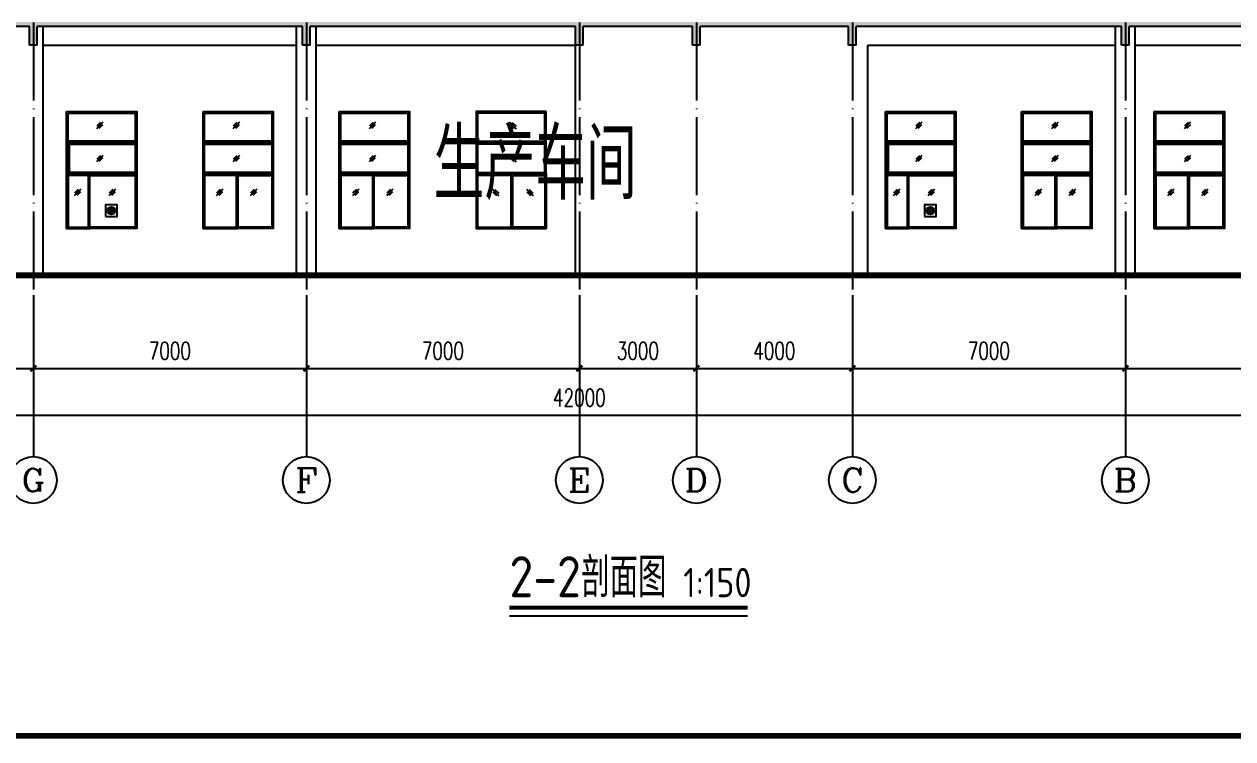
# Model space of a CAD drawing. Extents: x -4747 to 1060961, y -766984 to 396631.
# Drawn here: x 542987 to 573979, y -331389 to -313070 of the extents above; entities that cross this region are included whole.
import ezdxf
from ezdxf.enums import TextEntityAlignment as Align

# ---------------------------------------------------------------- set-up
doc = ezdxf.new("R2010")
doc.units = 0
doc.header["$LTSCALE"] = 1000
doc.header["$MEASUREMENT"] = 0
doc.linetypes.add('DOTE', pattern=[2.42, 2, -0.2, 0.02, -0.2])
doc.layers.get('0').update_dxf_attribs({"linetype": 'CONTINUOUS'})
doc.layers.get('DEFPOINTS').update_dxf_attribs({"linetype": 'CONTINUOUS'})
for name, color, linetype in [('AXIS', 3, 'CONTINUOUS'), ('AXIS_TEXT', 7, 'CONTINUOUS'), ('DIM_SYMB', 3, 'CONTINUOUS'), ('DOTE', 1, 'DOTE'), ('PUB_TEXT', 7, 'CONTINUOUS'), ('PUB_TITLE', 4, 'CONTINUOUS'), ('WALL', 6, 'CONTINUOUS'), ('剖面填充', 147, 'CONTINUOUS'), ('屋面', 4, 'CONTINUOUS'), ('投影', 8, 'CONTINUOUS')]:
    doc.layers.add(name, color=color, linetype=linetype)
doc.styles.add('_TCH_AXIS', font='COMPLEX', dxfattribs={"bigfont": 'GBCBIG'})
doc.styles.add('DIM_FONT', font='SIMPLEX', dxfattribs={"width": 0.7, "bigfont": 'GBCBIG'})
doc.styles.get("Standard").update_dxf_attribs({"font": 'gbenor.shx', "bigfont": 'gbcbig.shx'})
doc.dimstyles.new('DIMN150', dxfattribs={"dimscale": 1.5, "dimtxt": 300, "dimasz": 100, "dimexe": 250, "dimexo": 300, "dimgap": 150, "dimtad": 1, "dimdec": 0, "dimzin": 0, "dimtxsty": 'DIM_FONT', "dimblk": 'ARCHTICK', "dimcen": 0.09, "dimclrt": 7, "dimazin": 3, "dimtfac": 1, "dimtdec": 0, "dimtix": 1, "dimtmove": 0, "dimatfit": 3, "dimtolj": 1, "dimtzin": 0})

# ---------------------------------------------------------------- blocks, each defined once
blk = doc.blocks.new('_ARCHTICK')
at = {"color": 0, "linetype": 'BYBLOCK', "const_width": 0.4}
blk.add_lwpolyline([(-0.5, -0.5), (0.5, 0.5)], dxfattribs=at)
blk = doc.blocks.new('*D686')
at = {"layer": 'AXIS', "color": 0}
for p, q in [((571223, -320818), (571223, -322268)), ((578223, -320818), (578223, -322268)), ((571223, -321893), (578223, -321893))]:
    blk.add_line(p, q, dxfattribs=at)
at = {"layer": 'DEFPOINTS', "color": 0}
for p in [(571223, -320368), (578223, -320368), (578223, -321893)]:
    blk.add_point(p, dxfattribs=at)
at = {"layer": 'AXIS', "color": 0, "xscale": 150, "yscale": 150, "zscale": 150, "rotation": 180}
blk.add_blockref('_ARCHTICK', (571223, -321893), dxfattribs=at)
at = {"layer": 'AXIS', "color": 0, "xscale": 150, "yscale": 150, "zscale": 150}
blk.add_blockref('_ARCHTICK', (578223, -321893), dxfattribs=at)
at = {"layer": 'AXIS', "color": 7, "insert": (574723, -321443), "char_height": 450, "attachment_point": 5, "style": 'DIM_FONT'}
blk.add_mtext('\\A1;7000', dxfattribs=at)
blk = doc.blocks.new('*D687')
at = {"layer": 'AXIS', "color": 0}
for p, q in [((564223, -320818), (564223, -322268)), ((571223, -320818), (571223, -322268)), ((564223, -321893), (571223, -321893))]:
    blk.add_line(p, q, dxfattribs=at)
at = {"layer": 'DEFPOINTS', "color": 0}
for p in [(564223, -320368), (571223, -320368), (571223, -321893)]:
    blk.add_point(p, dxfattribs=at)
at = {"layer": 'AXIS', "color": 0, "xscale": 150, "yscale": 150, "zscale": 150, "rotation": 180}
blk.add_blockref('_ARCHTICK', (564223, -321893), dxfattribs=at)
at = {"layer": 'AXIS', "color": 0, "xscale": 150, "yscale": 150, "zscale": 150}
blk.add_blockref('_ARCHTICK', (571223, -321893), dxfattribs=at)
at = {"layer": 'AXIS', "color": 7, "insert": (567723, -321443), "char_height": 450, "attachment_point": 5, "style": 'DIM_FONT'}
blk.add_mtext('\\A1;7000', dxfattribs=at)
blk = doc.blocks.new('*D688')
at = {"layer": 'AXIS', "color": 0}
for p, q in [((560223, -320818), (560223, -322268)), ((564223, -320818), (564223, -322268)), ((560223, -321893), (564223, -321893))]:
    blk.add_line(p, q, dxfattribs=at)
at = {"layer": 'DEFPOINTS', "color": 0}
for p in [(560223, -320368), (564223, -320368), (564223, -321893)]:
    blk.add_point(p, dxfattribs=at)
at = {"layer": 'AXIS', "color": 0, "xscale": 150, "yscale": 150, "zscale": 150, "rotation": 180}
blk.add_blockref('_ARCHTICK', (560223, -321893), dxfattribs=at)
at = {"layer": 'AXIS', "color": 0, "xscale": 150, "yscale": 150, "zscale": 150}
blk.add_blockref('_ARCHTICK', (564223, -321893), dxfattribs=at)
at = {"layer": 'AXIS', "color": 7, "insert": (562223, -321443), "char_height": 450, "attachment_point": 5, "style": 'DIM_FONT'}
blk.add_mtext('\\A1;4000', dxfattribs=at)
blk = doc.blocks.new('*D689')
at = {"layer": 'AXIS', "color": 0}
for p, q in [((557223, -320818), (557223, -322268)), ((560223, -320818), (560223, -322268)), ((557223, -321893), (560223, -321893))]:
    blk.add_line(p, q, dxfattribs=at)
at = {"layer": 'DEFPOINTS', "color": 0}
for p in [(557223, -320368), (560223, -320368), (560223, -321893)]:
    blk.add_point(p, dxfattribs=at)
at = {"layer": 'AXIS', "color": 0, "xscale": 150, "yscale": 150, "zscale": 150, "rotation": 180}
blk.add_blockref('_ARCHTICK', (557223, -321893), dxfattribs=at)
at = {"layer": 'AXIS', "color": 0, "xscale": 150, "yscale": 150, "zscale": 150}
blk.add_blockref('_ARCHTICK', (560223, -321893), dxfattribs=at)
at = {"layer": 'AXIS', "color": 7, "insert": (558723, -321443), "char_height": 450, "attachment_point": 5, "style": 'DIM_FONT'}
blk.add_mtext('\\A1;3000', dxfattribs=at)
blk = doc.blocks.new('*D690')
at = {"layer": 'AXIS', "color": 0}
for p, q in [((550223, -320818), (550223, -322268)), ((557223, -320818), (557223, -322268)), ((550223, -321893), (557223, -321893))]:
    blk.add_line(p, q, dxfattribs=at)
at = {"layer": 'DEFPOINTS', "color": 0}
for p in [(550223, -320368), (557223, -320368), (557223, -321893)]:
    blk.add_point(p, dxfattribs=at)
at = {"layer": 'AXIS', "color": 0, "xscale": 150, "yscale": 150, "zscale": 150, "rotation": 180}
blk.add_blockref('_ARCHTICK', (550223, -321893), dxfattribs=at)
at = {"layer": 'AXIS', "color": 0, "xscale": 150, "yscale": 150, "zscale": 150}
blk.add_blockref('_ARCHTICK', (557223, -321893), dxfattribs=at)
at = {"layer": 'AXIS', "color": 7, "insert": (553723, -321443), "char_height": 450, "attachment_point": 5, "style": 'DIM_FONT'}
blk.add_mtext('\\A1;7000', dxfattribs=at)
blk = doc.blocks.new('*D691')
at = {"layer": 'AXIS', "color": 0}
for p, q in [((543223, -320818), (543223, -322268)), ((550223, -320818), (550223, -322268)), ((543223, -321893), (550223, -321893))]:
    blk.add_line(p, q, dxfattribs=at)
at = {"layer": 'DEFPOINTS', "color": 0}
for p in [(543223, -320368), (550223, -320368), (550223, -321893)]:
    blk.add_point(p, dxfattribs=at)
at = {"layer": 'AXIS', "color": 0, "xscale": 150, "yscale": 150, "zscale": 150, "rotation": 180}
blk.add_blockref('_ARCHTICK', (543223, -321893), dxfattribs=at)
at = {"layer": 'AXIS', "color": 0, "xscale": 150, "yscale": 150, "zscale": 150}
blk.add_blockref('_ARCHTICK', (550223, -321893), dxfattribs=at)
at = {"layer": 'AXIS', "color": 7, "insert": (546723, -321443), "char_height": 450, "attachment_point": 5, "style": 'DIM_FONT'}
blk.add_mtext('\\A1;7000', dxfattribs=at)
blk = doc.blocks.new('*D692')
at = {"layer": 'AXIS', "color": 0}
for p, q in [((536223, -320818), (536223, -322268)), ((543223, -320818), (543223, -322268)), ((536223, -321893), (543223, -321893))]:
    blk.add_line(p, q, dxfattribs=at)
at = {"layer": 'DEFPOINTS', "color": 0}
for p in [(536223, -320368), (543223, -320368), (543223, -321893)]:
    blk.add_point(p, dxfattribs=at)
at = {"layer": 'AXIS', "color": 0, "xscale": 150, "yscale": 150, "zscale": 150, "rotation": 180}
blk.add_blockref('_ARCHTICK', (536223, -321893), dxfattribs=at)
at = {"layer": 'AXIS', "color": 0, "xscale": 150, "yscale": 150, "zscale": 150}
blk.add_blockref('_ARCHTICK', (543223, -321893), dxfattribs=at)
at = {"layer": 'AXIS', "color": 7, "insert": (539723, -321443), "char_height": 450, "attachment_point": 5, "style": 'DIM_FONT'}
blk.add_mtext('\\A1;7000', dxfattribs=at)
blk = doc.blocks.new('*D693')
at = {"layer": 'AXIS', "color": 0}
for p, q in [((536223, -321944), (536223, -323468)), ((578223, -321944), (578223, -323468)), ((536223, -323093), (578223, -323093))]:
    blk.add_line(p, q, dxfattribs=at)
at = {"layer": 'DEFPOINTS', "color": 0}
for p in [(536223, -321494), (578223, -321494), (578223, -323093)]:
    blk.add_point(p, dxfattribs=at)
at = {"layer": 'AXIS', "color": 0, "xscale": 150, "yscale": 150, "zscale": 150, "rotation": 180}
blk.add_blockref('_ARCHTICK', (536223, -323093), dxfattribs=at)
at = {"layer": 'AXIS', "color": 0, "xscale": 150, "yscale": 150, "zscale": 150}
blk.add_blockref('_ARCHTICK', (578223, -323093), dxfattribs=at)
at = {"layer": 'AXIS', "color": 7, "insert": (557223, -322643), "char_height": 450, "attachment_point": 5, "style": 'DIM_FONT'}
blk.add_mtext('\\A1;42000', dxfattribs=at)

msp = doc.modelspace()

# ---------------------------------------------------------------- hatches: boundary and pattern name
at = {"layer": '投影'}
h = msp.add_hatch(color=256, dxfattribs=at)
h.paths.add_polyline_path([(543323.4, -302416.6), (546623.4, -302317.6), (546623.4, -303004.5), (546823.4, -303004.5), (546823.4, -302317.6), (550123.4, -302416.6), (550123.4, -303109.5), (550323.4, -303109.5), (550323.4, -302422.6), (557123.4, -302626.6), (557123.4, -303109.5), (557323.4, -303109.5), (557323.4, -302626.6), (564123.4, -302422.6), (564123.4, -303109.5), (564323.4, -303109.5), (564323.4, -302416.6), (567623.4, -302317.6), (567623.4, -303004.5), (567823.4, -303004.5), (567823.4, -302317.6), (571123.4, -302416.6), (571123.4, -303109.5), (571323.4, -303109.5), (571323.4, -302422.6), (578123.4, -302626.6), (578123.4, -303109.5), (578323.4, -303109.5), (578323.4, -301009.5), (578223.4, -301009.5), (578223.4, -302509.5), (578123.4, -302506.5), (567723.4, -302194.5), (557223.4, -302509.5), (546723.4, -302194.5), (536223.4, -302509.5), (536223.4, -301009.5), (536123.4, -301009.5), (536123.4, -303109.5), (536323.4, -303109.5), (536323.4, -302626.6), (543123.4, -302422.6), (543123.4, -303109.5), (543323.4, -303109.5)])
h.paths.add_polyline_path([(578323.4, -307009.5), (536123.4, -307009.5), (536123.4, -307609.5), (536323.4, -307609.5), (536323.4, -307129.5), (543123.4, -307129.5), (543123.4, -307609.5), (543323.4, -307609.5), (543323.4, -307129.5), (550123.4, -307129.5), (550123.4, -307609.5), (550323.4, -307609.5), (550323.4, -307129.5), (557123.4, -307129.5), (557123.4, -307609.5), (557323.4, -307609.5), (557323.4, -307129.5), (560123.4, -307129.5), (560123.4, -307609.5), (560323.4, -307609.5), (560323.4, -307129.5), (564123.4, -307129.5), (564123.4, -307609.5), (564323.4, -307609.5), (564323.4, -307129.5), (571123.4, -307129.5), (571123.4, -307609.5), (571323.4, -307609.5), (571323.4, -307129.5), (578123.4, -307129.5), (578123.4, -307609.5), (578323.4, -307609.5)])
h.paths.add_polyline_path([(564323.4, -313129.5), (571123.4, -313129.5), (571123.4, -313609.5), (571323.4, -313609.5), (571323.4, -313129.5), (578123.4, -313129.5), (578123.4, -313609.5), (578323.4, -313609.5), (578323.4, -313009.5), (536123.4, -313009.5), (536123.4, -313609.5), (536323.4, -313609.5), (536323.4, -313129.5), (543123.4, -313129.5), (543123.4, -313609.5), (543323.4, -313609.5), (543323.4, -313129.5), (550123.4, -313129.5), (550123.4, -313609.5), (550323.4, -313609.5), (550323.4, -313129.5), (557123.4, -313129.5), (557123.4, -313609.5), (557323.4, -313609.5), (557323.4, -313129.5), (560123.4, -313129.5), (560123.4, -313609.5), (560323.4, -313609.5), (560323.4, -313129.5), (564123.4, -313129.5), (564123.4, -313609.5), (564323.4, -313609.5)])
h.paths.add_polyline_path([(548661.9, -322139.1), (550708.7, -322139.1), (550708.7, -321184.9), (548661.9, -321184.9)], flags=9)
h = msp.add_hatch(color=256, dxfattribs=at)
edge = h.paths.add_edge_path()
edge.add_arc((545222.6, -317851.7), 100, 0, 360)
h = msp.add_hatch(color=256, dxfattribs=at)
edge = h.paths.add_edge_path()
edge.add_arc((566222.6, -317851.7), 100, 0, 360)

# ---------------------------------------------------------------- linework, layer by layer
at = {"layer": 'AXIS'}
for p, q in [((543223.4, -320018.5), (543223.4, -324156.2)), ((550223.4, -320018.5), (550223.4, -324156.2)), ((557223.4, -320018.5), (557223.4, -324156.2)), ((560223.4, -320018.5), (560223.4, -324156.2)), ((564223.4, -320018.5), (564223.4, -324156.2)), ((571223.4, -320018.5), (571223.4, -324156.2))]:
    msp.add_line(p, q, dxfattribs=at)
for centre in [(543223.4, -324756.2), (550223.4, -324756.2), (557223.4, -324756.2), (560223.4, -324756.2), (564223.4, -324756.2), (571223.4, -324756.2)]:
    msp.add_circle(centre, 600, dxfattribs=at)
at = {"layer": 'DIM_SYMB', "const_width": 105}
msp.add_lwpolyline([(555430.7, -328024.4), (561537, -328024.4)], dxfattribs=at)
at = {"layer": 'DIM_SYMB'}
msp.add_lwpolyline([(555430.7, -328234.4), (561537, -328234.4)], dxfattribs=at)
at = {"layer": 'DOTE'}
for p, q in [((543223.4, -298509.5), (543223.4, -321543.1)), ((550223.4, -298509.5), (550223.4, -321543.1)), ((557223.4, -298509.5), (557223.4, -321543.1)), ((560223.4, -298509.5), (560223.4, -321543.1)), ((564223.4, -298509.5), (564223.4, -321543.1)), ((571223.4, -298509.5), (571223.4, -321543.1))]:
    msp.add_line(p, q, dxfattribs=at)
msp.add_lwpolyline([(528971.5, -319509.5), (585430.3, -319509.5)], dxfattribs=at)
at = {"layer": 'PUB_TITLE', "const_width": 150}
msp.add_lwpolyline([(425670.8, -331314.3), (598770.8, -331314.3), (598770.8, -208164.3), (425670.8, -208164.3)], close=True, dxfattribs=at)
at = {"layer": 'WALL'}
for points in [[(543123.4, -313129.5), (536323.4, -313129.5)], [(543123.4, -313609.5), (543123.4, -313129.5)], [(550123.4, -313129.5), (543323.4, -313129.5)], [(543323.4, -313609.5), (543323.4, -313129.5)], [(550123.4, -313609.5), (550123.4, -313129.5)], [(557123.4, -313129.5), (550323.4, -313129.5)], [(550323.4, -313609.5), (550323.4, -313129.5)], [(557123.4, -313609.5), (557123.4, -313129.5)], [(560123.4, -313129.5), (557323.4, -313129.5)], [(557323.4, -313609.5), (557323.4, -313129.5)], [(560123.4, -313609.5), (560123.4, -313129.5)], [(564123.4, -313129.5), (560323.4, -313129.5)], [(560323.4, -313609.5), (560323.4, -313129.5)], [(564123.4, -313609.5), (564123.4, -313129.5)], [(571123.4, -313129.5), (564323.4, -313129.5)], [(564323.4, -313609.5), (564323.4, -313129.5)], [(571123.4, -313609.5), (571123.4, -313129.5)], [(578123.4, -313129.5), (571323.4, -313129.5)], [(571323.4, -313609.5), (571323.4, -313129.5)], [(543323.4, -313609.5), (543123.4, -313609.5)], [(550323.4, -313609.5), (550123.4, -313609.5)], [(557323.4, -313609.5), (557123.4, -313609.5)], [(560323.4, -313609.5), (560123.4, -313609.5)], [(564323.4, -313609.5), (564123.4, -313609.5)], [(571323.4, -313609.5), (571123.4, -313609.5)], [(543023.4, -319509.5), (560423.4, -319509.5)]]:
    msp.add_lwpolyline(points, dxfattribs=at)
at = {"layer": '剖面填充'}
for points in [[(556373.4, -315309.5), (554573.4, -315309.5), (554573.4, -318309.5), (556373.4, -318309.5)], [(556373.4, -315309.5), (554573.4, -315309.5), (554573.4, -316109.5), (556373.4, -316109.5)], [(556333.4, -315349.5), (554613.4, -315349.5), (554613.4, -316069.5), (556333.4, -316069.5)], [(556373.4, -316109.5), (554573.4, -316109.5), (554573.4, -316909.5), (556373.4, -316909.5)], [(556333.4, -316149.5), (554613.4, -316149.5), (554613.4, -316869.5), (556333.4, -316869.5)], [(555473.4, -316909.5), (554573.4, -316909.5), (554573.4, -318309.5), (555473.4, -318309.5)], [(555473.4, -316909.5), (556373.4, -316909.5), (556373.4, -318309.5), (555473.4, -318309.5)], [(555513.4, -316949.5), (556333.4, -316949.5), (556333.4, -318269.5), (555513.4, -318269.5)]]:
    msp.add_lwpolyline(points, close=True, dxfattribs=at)
for points in [[(555439.8, -315584.8), (555606.5, -315751.5)], [(555447.3, -315648.9), (555542.4, -315744)], [(555503.9, -315592.3), (555599, -315687.4)], [(556373.4, -316109.5), (554573.4, -316109.5)], [(555439.8, -316434.1), (555606.5, -316600.8)], [(555447.3, -316498.2), (555542.4, -316593.3)], [(555503.9, -316441.6), (555599, -316536.7)], [(556373.4, -316909.5), (554573.4, -316909.5)], [(555473.4, -316949.5), (554613.4, -316949.5), (554613.4, -318269.5), (555473.4, -318269.5)], [(554995.3, -317302.9), (555162, -317469.6)], [(555059.4, -317310.4), (555154.4, -317405.5)], [(555867.9, -317302.9), (556034.7, -317469.6)], [(555932.1, -317310.4), (556027.1, -317405.5)], [(555002.8, -317367), (555097.9, -317462)], [(555875.5, -317367), (555970.5, -317462)]]:
    msp.add_lwpolyline(points, dxfattribs=at)
for points in [[(554908.8, -317613, 0, 0, 0), (555095.8, -317613, 40, 0, 0), (555245.8, -317613, 0, 0, 0)], [(556098.8, -317613, 0, 0, 0), (555911.8, -317613, 40, 0, 0), (555761.8, -317613, 0, 0, 0)]]:
    msp.add_lwpolyline(points, format="xyseb", dxfattribs=at)
at = {"layer": '屋面', "const_width": 150}
msp.add_lwpolyline([(528971.5, -319659.5), (536123.4, -319659.5), (536123.4, -319509.5), (578323.4, -319509.5), (578323.4, -319659.5), (585430.3, -319659.5)], dxfattribs=at)
at = {"layer": '投影'}
for points in [[(543473.4, -319509.5), (543473.4, -313129.5)], [(549973.4, -319509.5), (549973.4, -313129.5)], [(550473.4, -319509.5), (550473.4, -313129.5)], [(570973.4, -319509.5), (570973.4, -313129.5)], [(571473.4, -319509.5), (571473.4, -313129.5)], [(543473.4, -313609.5), (549973.4, -313609.5)], [(550473.4, -313609.5), (557123.4, -313609.5)], [(557123.4, -319509.5), (557123.4, -313609.5)], [(564623.4, -313609.5), (570973.4, -313609.5)], [(564623.4, -319509.5), (564623.4, -313609.5)], [(571473.4, -313609.5), (577823.4, -313609.5)], [(545007, -315584.8), (544840.3, -315751.5)], [(544942.9, -315592.3), (544847.9, -315687.4)], [(544999.5, -315648.9), (544904.4, -315744)], [(548507, -315584.8), (548340.3, -315751.5)], [(548442.9, -315592.3), (548347.9, -315687.4)], [(548499.5, -315648.9), (548404.4, -315744)], [(551997.6, -315584.8), (551830.9, -315751.5)], [(551933.5, -315592.3), (551838.4, -315687.4)], [(551990.1, -315648.9), (551895, -315744)], [(566007, -315584.8), (565840.3, -315751.5)], [(565942.9, -315592.3), (565847.9, -315687.4)], [(565999.5, -315648.9), (565904.4, -315744)], [(569497.6, -315584.8), (569330.9, -315751.5)], [(569433.5, -315592.3), (569338.4, -315687.4)], [(569490.1, -315648.9), (569395, -315744)], [(572897.5, -315584.8), (572730.8, -315751.5)], [(572833.4, -315592.3), (572738.3, -315687.4)], [(572889.9, -315648.9), (572794.9, -315744)], [(544073.4, -316109.5), (545873.4, -316109.5)], [(547573.4, -316109.5), (549373.4, -316109.5)], [(551064, -316109.5), (552864, -316109.5)], [(565073.4, -316109.5), (566873.4, -316109.5)], [(568564, -316109.5), (570364, -316109.5)], [(571963.9, -316109.5), (573763.9, -316109.5)], [(545007, -316434.1), (544840.3, -316600.8)], [(544942.9, -316441.6), (544847.9, -316536.7)], [(544999.5, -316498.2), (544904.4, -316593.3)], [(548507, -316434.1), (548340.3, -316600.8)], [(548442.9, -316441.6), (548347.9, -316536.7)], [(548499.5, -316498.2), (548404.4, -316593.3)], [(551997.6, -316434.1), (551830.9, -316600.8)], [(551933.5, -316441.6), (551838.4, -316536.7)], [(551990.1, -316498.2), (551895, -316593.3)], [(566007, -316434.1), (565840.3, -316600.8)], [(565942.9, -316441.6), (565847.9, -316536.7)], [(565999.5, -316498.2), (565904.4, -316593.3)], [(569497.6, -316434.1), (569330.9, -316600.8)], [(569433.5, -316441.6), (569338.4, -316536.7)], [(569490.1, -316498.2), (569395, -316593.3)], [(572897.5, -316434.1), (572730.8, -316600.8)], [(572833.4, -316441.6), (572738.3, -316536.7)], [(572889.9, -316498.2), (572794.9, -316593.3)], [(544073.4, -316909.5), (545873.4, -316909.5)], [(544673.4, -316949.5), (545833.4, -316949.5), (545833.4, -318269.5), (544673.4, -318269.5)], [(547573.4, -316909.5), (549373.4, -316909.5)], [(548473.4, -316949.5), (549333.4, -316949.5), (549333.4, -318269.5), (548473.4, -318269.5)], [(551064, -316909.5), (552864, -316909.5)], [(551964, -316949.5), (552824, -316949.5), (552824, -318269.5), (551964, -318269.5)], [(565073.4, -316909.5), (566873.4, -316909.5)], [(565673.4, -316949.5), (566833.4, -316949.5), (566833.4, -318269.5), (565673.4, -318269.5)], [(568564, -316909.5), (570364, -316909.5)], [(569464, -316949.5), (570324, -316949.5), (570324, -318269.5), (569464, -318269.5)], [(571963.9, -316909.5), (573763.9, -316909.5)], [(572863.9, -316949.5), (573723.9, -316949.5), (573723.9, -318269.5), (572863.9, -318269.5)], [(544438.2, -317302.9), (544271.5, -317469.6)], [(544374.1, -317310.4), (544279, -317405.5)], [(545329, -317302.9), (545162.2, -317469.6)], [(545264.8, -317310.4), (545169.8, -317405.5)], [(548078.9, -317302.9), (547912.1, -317469.6)], [(548014.7, -317310.4), (547919.7, -317405.5)], [(548951.5, -317302.9), (548784.8, -317469.6)], [(548887.4, -317310.4), (548792.4, -317405.5)], [(551569.4, -317302.9), (551402.7, -317469.6)], [(551505.3, -317310.4), (551410.3, -317405.5)], [(552442.1, -317302.9), (552275.4, -317469.6)], [(552378, -317310.4), (552282.9, -317405.5)], [(565438.2, -317302.9), (565271.5, -317469.6)], [(565374.1, -317310.4), (565279, -317405.5)], [(566329, -317302.9), (566162.2, -317469.6)], [(566264.8, -317310.4), (566169.8, -317405.5)], [(569069.4, -317302.9), (568902.7, -317469.6)], [(569005.3, -317310.4), (568910.3, -317405.5)], [(569942.1, -317302.9), (569775.4, -317469.6)], [(569878, -317310.4), (569782.9, -317405.5)], [(572469.3, -317302.9), (572302.6, -317469.6)], [(572405.2, -317310.4), (572310.1, -317405.5)], [(573342, -317302.9), (573175.3, -317469.6)], [(573277.9, -317310.4), (573182.8, -317405.5)], [(544430.6, -317367), (544335.6, -317462)], [(545321.4, -317367), (545226.4, -317462)], [(548071.3, -317367), (547976.3, -317462)], [(548944, -317367), (548848.9, -317462)], [(551561.9, -317367), (551466.8, -317462)], [(552434.6, -317367), (552339.5, -317462)], [(565430.6, -317367), (565335.6, -317462)], [(566321.4, -317367), (566226.4, -317462)], [(569061.9, -317367), (568966.8, -317462)], [(569934.6, -317367), (569839.5, -317462)], [(572461.8, -317367), (572366.7, -317462)], [(573334.4, -317367), (573239.4, -317462)]]:
    msp.add_lwpolyline(points, dxfattribs=at)
for points in [[(544073.4, -315309.5), (545873.4, -315309.5), (545873.4, -318309.5), (544073.4, -318309.5)], [(544073.4, -315309.5), (545873.4, -315309.5), (545873.4, -316109.5), (544073.4, -316109.5)], [(544113.4, -315349.5), (545833.4, -315349.5), (545833.4, -316069.5), (544113.4, -316069.5)], [(547573.4, -315309.5), (549373.4, -315309.5), (549373.4, -318309.5), (547573.4, -318309.5)], [(547573.4, -315309.5), (549373.4, -315309.5), (549373.4, -316109.5), (547573.4, -316109.5)], [(547613.4, -315349.5), (549333.4, -315349.5), (549333.4, -316069.5), (547613.4, -316069.5)], [(551064, -315309.5), (552864, -315309.5), (552864, -318309.5), (551064, -318309.5)], [(551064, -315309.5), (552864, -315309.5), (552864, -316109.5), (551064, -316109.5)], [(551104, -315349.5), (552824, -315349.5), (552824, -316069.5), (551104, -316069.5)], [(565073.4, -315309.5), (566873.4, -315309.5), (566873.4, -318309.5), (565073.4, -318309.5)], [(565073.4, -315309.5), (566873.4, -315309.5), (566873.4, -316109.5), (565073.4, -316109.5)], [(565113.4, -315349.5), (566833.4, -315349.5), (566833.4, -316069.5), (565113.4, -316069.5)], [(568564, -315309.5), (570364, -315309.5), (570364, -318309.5), (568564, -318309.5)], [(568564, -315309.5), (570364, -315309.5), (570364, -316109.5), (568564, -316109.5)], [(568604, -315349.5), (570324, -315349.5), (570324, -316069.5), (568604, -316069.5)], [(571963.9, -315309.5), (573763.9, -315309.5), (573763.9, -318309.5), (571963.9, -318309.5)], [(571963.9, -315309.5), (573763.9, -315309.5), (573763.9, -316109.5), (571963.9, -316109.5)], [(572003.9, -315349.5), (573723.9, -315349.5), (573723.9, -316069.5), (572003.9, -316069.5)], [(544109.7, -316109.5), (545873.4, -316109.5), (545873.4, -316909.5), (544109.7, -316909.5)], [(547573.4, -316109.5), (549373.4, -316109.5), (549373.4, -316909.5), (547573.4, -316909.5)], [(551064, -316109.5), (552864, -316109.5), (552864, -316909.5), (551064, -316909.5)], [(565109.7, -316109.5), (566873.4, -316109.5), (566873.4, -316909.5), (565109.7, -316909.5)], [(568564, -316109.5), (570364, -316109.5), (570364, -316909.5), (568564, -316909.5)], [(571963.9, -316109.5), (573763.9, -316109.5), (573763.9, -316909.5), (571963.9, -316909.5)], [(544149.7, -316149.5), (545833.4, -316149.5), (545833.4, -316869.5), (544149.7, -316869.5)], [(547613.4, -316149.5), (549333.4, -316149.5), (549333.4, -316869.5), (547613.4, -316869.5)], [(551104, -316149.5), (552824, -316149.5), (552824, -316869.5), (551104, -316869.5)], [(565149.7, -316149.5), (566833.4, -316149.5), (566833.4, -316869.5), (565149.7, -316869.5)], [(568604, -316149.5), (570324, -316149.5), (570324, -316869.5), (568604, -316869.5)], [(572003.9, -316149.5), (573723.9, -316149.5), (573723.9, -316869.5), (572003.9, -316869.5)], [(544673.4, -316909.5), (544073.4, -316909.5), (544073.4, -318309.5), (544673.4, -318309.5)], [(544633.4, -316949.5), (544113.4, -316949.5), (544113.4, -318269.5), (544633.4, -318269.5)], [(544673.4, -316909.5), (545873.4, -316909.5), (545873.4, -318309.5), (544673.4, -318309.5)], [(548473.4, -316909.5), (547573.4, -316909.5), (547573.4, -318309.5), (548473.4, -318309.5)], [(548433.4, -316949.5), (547613.4, -316949.5), (547613.4, -318269.5), (548433.4, -318269.5)], [(548473.4, -316909.5), (549373.4, -316909.5), (549373.4, -318309.5), (548473.4, -318309.5)], [(551964, -316909.5), (551064, -316909.5), (551064, -318309.5), (551964, -318309.5)], [(551924, -316949.5), (551104, -316949.5), (551104, -318269.5), (551924, -318269.5)], [(551964, -316909.5), (552864, -316909.5), (552864, -318309.5), (551964, -318309.5)], [(565673.4, -316909.5), (565073.4, -316909.5), (565073.4, -318309.5), (565673.4, -318309.5)], [(565633.4, -316949.5), (565113.4, -316949.5), (565113.4, -318269.5), (565633.4, -318269.5)], [(565673.4, -316909.5), (566873.4, -316909.5), (566873.4, -318309.5), (565673.4, -318309.5)], [(569464, -316909.5), (568564, -316909.5), (568564, -318309.5), (569464, -318309.5)], [(569424, -316949.5), (568604, -316949.5), (568604, -318269.5), (569424, -318269.5)], [(569464, -316909.5), (570364, -316909.5), (570364, -318309.5), (569464, -318309.5)], [(572863.9, -316909.5), (571963.9, -316909.5), (571963.9, -318309.5), (572863.9, -318309.5)], [(572823.9, -316949.5), (572003.9, -316949.5), (572003.9, -318269.5), (572823.9, -318269.5)], [(572863.9, -316909.5), (573763.9, -316909.5), (573763.9, -318309.5), (572863.9, -318309.5)]]:
    msp.add_lwpolyline(points, close=True, dxfattribs=at)
for points in [[(544207.3, -317613, 0, 0, 0), (544394.3, -317613, 40, 0, 0), (544544.3, -317613, 0, 0, 0)], [(545415.4, -317613, 0, 0, 0), (545228.4, -317613, 40, 0, 0), (545078.4, -317613, 0, 0, 0)], [(547848, -317613, 0, 0, 0), (548035, -317613, 40, 0, 0), (548185, -317613, 0, 0, 0)], [(549038, -317613, 0, 0, 0), (548851, -317613, 40, 0, 0), (548701, -317613, 0, 0, 0)], [(551338.6, -317613, 0, 0, 0), (551525.6, -317613, 40, 0, 0), (551675.6, -317613, 0, 0, 0)], [(552528.6, -317613, 0, 0, 0), (552341.6, -317613, 40, 0, 0), (552191.6, -317613, 0, 0, 0)], [(565207.3, -317613, 0, 0, 0), (565394.3, -317613, 40, 0, 0), (565544.3, -317613, 0, 0, 0)], [(566415.4, -317613, 0, 0, 0), (566228.4, -317613, 40, 0, 0), (566078.4, -317613, 0, 0, 0)], [(568838.6, -317613, 0, 0, 0), (569025.6, -317613, 40, 0, 0), (569175.6, -317613, 0, 0, 0)], [(570028.6, -317613, 0, 0, 0), (569841.6, -317613, 40, 0, 0), (569691.6, -317613, 0, 0, 0)], [(572238.4, -317613, 0, 0, 0), (572425.4, -317613, 40, 0, 0), (572575.4, -317613, 0, 0, 0)], [(573428.4, -317613, 0, 0, 0), (573241.4, -317613, 40, 0, 0), (573091.4, -317613, 0, 0, 0)]]:
    msp.add_lwpolyline(points, format="xyseb", dxfattribs=at)
at = {"layer": '投影', "elevation": 0}
for points in [[(545072.6, -318001.7), (545372.6, -318001.7), (545372.6, -317701.7), (545072.6, -317701.7)], [(566072.6, -318001.7), (566372.6, -318001.7), (566372.6, -317701.7), (566072.6, -317701.7)]]:
    msp.add_lwpolyline(points, close=True, dxfattribs=at)
at = {"layer": '投影'}
for centre in [(545222.6, -317851.7), (566222.6, -317851.7)]:
    msp.add_circle(centre, 100, dxfattribs=at)

# ---------------------------------------------------------------- texts
at = {"layer": 'AXIS_TEXT', "style": '_TCH_AXIS'}
for s, height, width, p, p2 in [('G', 586.9, 1.205035, (542922.9, -325049.6), (543523.9, -325049.6)), ('F', 612, 1.244406, (549935.7, -325062.2), (550511.1, -325062.2)), ('E', 597.8, 1.306368, (556928.4, -325055.1), (557518.4, -325055.1)), ('D', 584, 1.288493, (559921.5, -325048.2), (560525.3, -325048.2)), ('C', 613.3, 1.299085, (563936.4, -325062.8), (564510.4, -325062.8)), ('B', 584, 1.288493, (570921.5, -325048.2), (571525.3, -325048.2))]:
    msp.add_text(s, height=height, dxfattribs=dict(at, width=width)).set_placement(p, p2, align=Align.FIT)
at = {"layer": 'PUB_TEXT'}
for s, height, p in [('生产车间', 1808.51, (553485.7, -317565.7)), ('剖面图', 1012.77, (557268.2, -327758.6)), ('2-2', 1050, (555430.7, -327758.6)), ('1:150', 750, (559886.5, -327758.6))]:
    msp.add_text(s, height=height, dxfattribs=at).set_placement(p)

# ---------------------------------------------------------------- dimensions: what is measured, and where the dimension line sits
at = {"layer": 'AXIS'}
for p1, p2, distance, picture, middle in [((536223.4, -320367.7), (543223.4, -320367.7), -1525.7, '*D692', (539723.4, -321443.4)), ((543223.4, -320367.7), (550223.4, -320367.7), -1525.7, '*D691', (546723.4, -321443.4)), ((550223.4, -320367.7), (557223.4, -320367.7), -1525.7, '*D690', (553723.4, -321443.4)), ((557223.4, -320367.7), (560223.4, -320367.7), -1525.7, '*D689', (558723.4, -321443.4)), ((560223.4, -320367.7), (564223.4, -320367.7), -1525.7, '*D688', (562223.4, -321443.4)), ((564223.4, -320367.7), (571223.4, -320367.7), -1525.7, '*D687', (567723.4, -321443.4)), ((571223.4, -320367.7), (578223.4, -320367.7), -1525.7, '*D686', (574723.4, -321443.4)), ((536223.4, -321493.9), (578223.4, -321493.9), -1599.6, '*D693', (557223.4, -322643.4))]:
    dim = msp.add_aligned_dim(p1=p1, p2=p2, distance=distance, dimstyle='DIMN150', dxfattribs=at)
    dim.commit()
    dim.dimension.update_dxf_attribs({"geometry": picture, "text_midpoint": middle})

doc.saveas('drawing.dxf')
